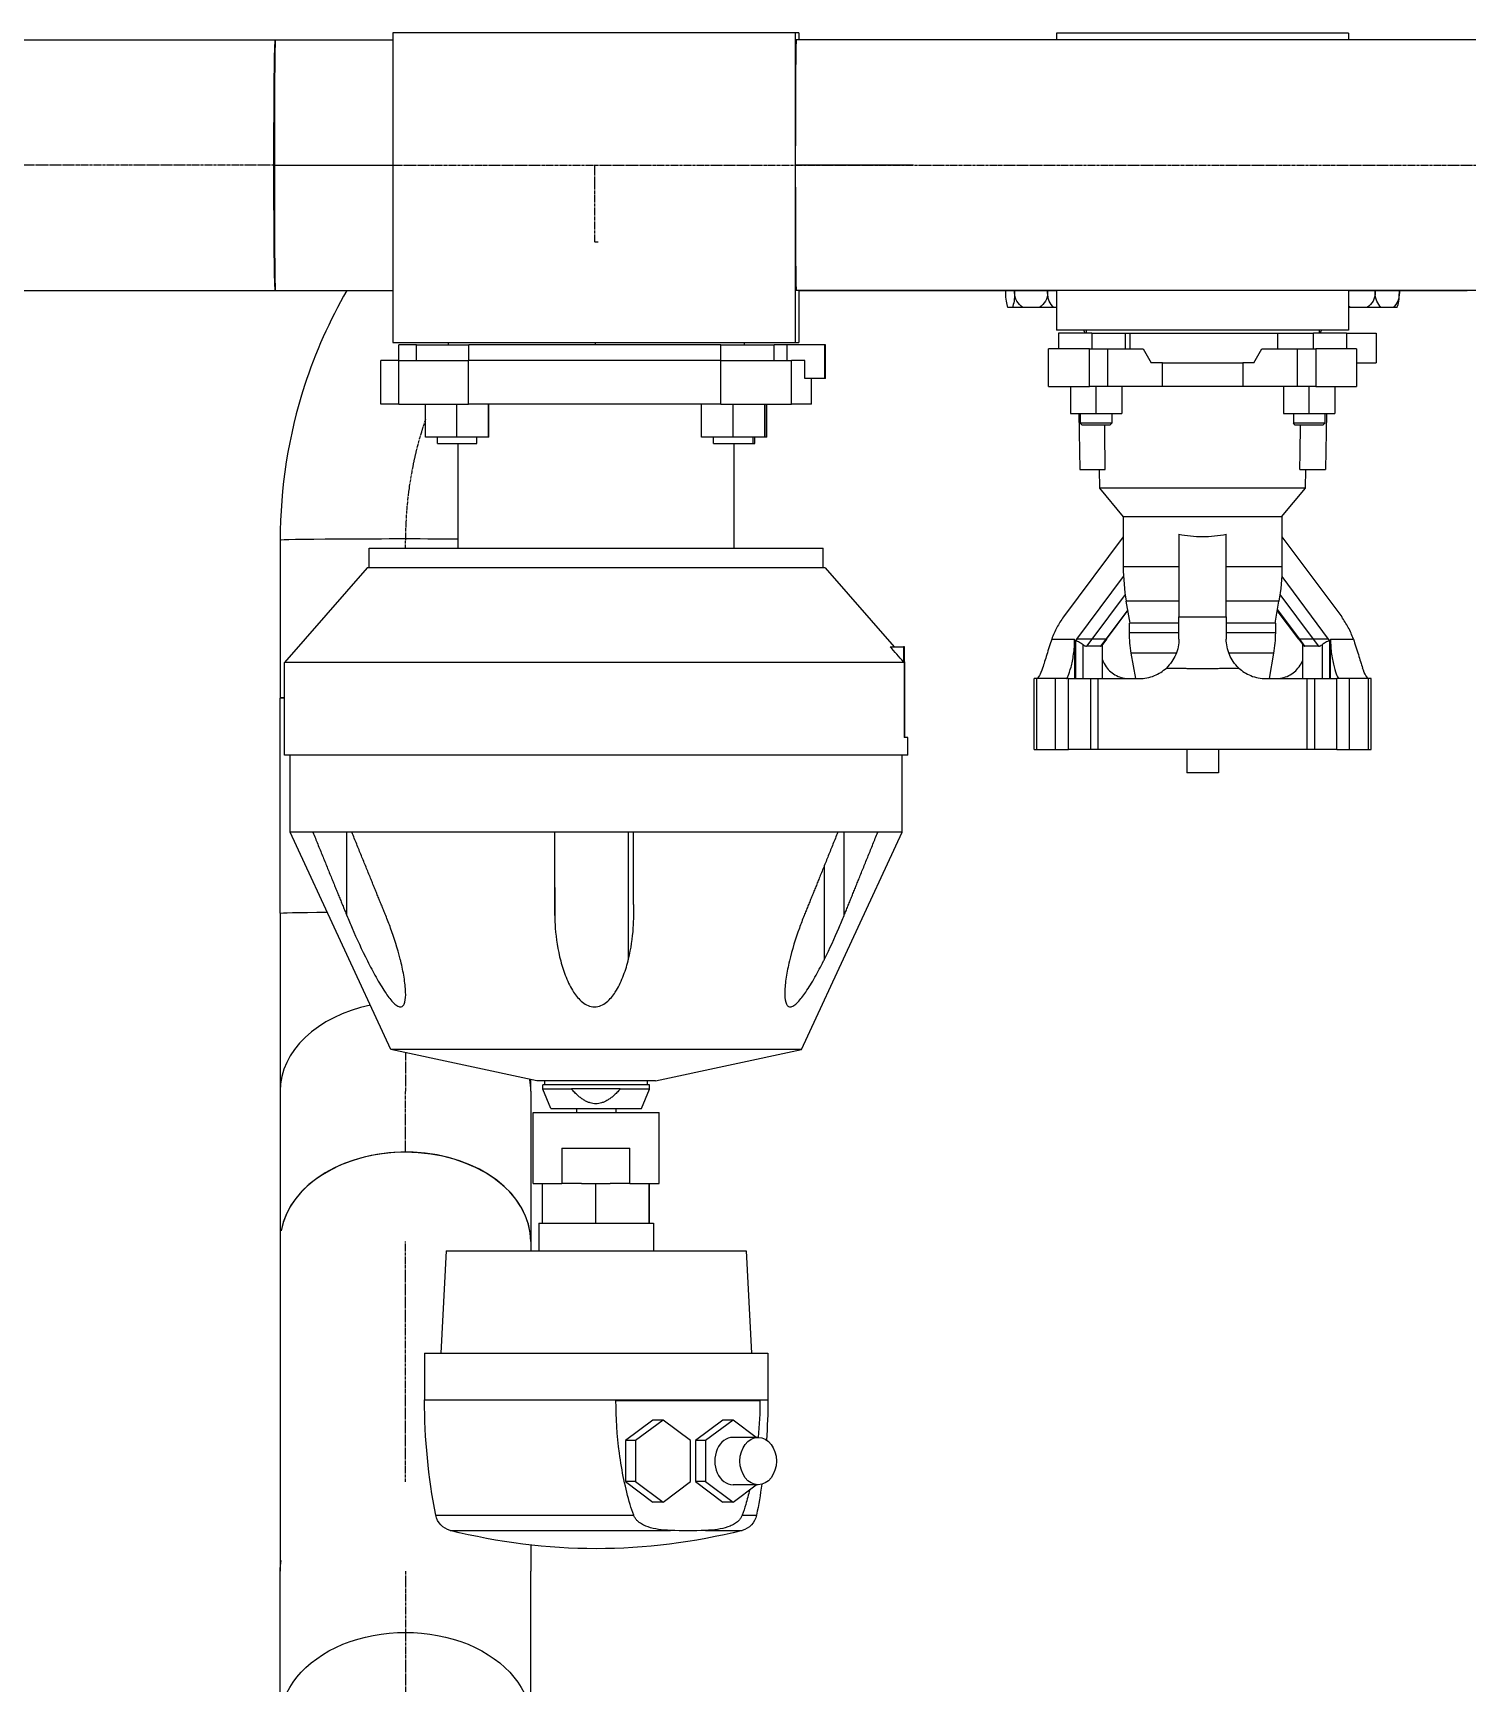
# Model space of a CAD drawing. Header units: millimetres. Extents: x 48717 to 75522, y 76128 to 88842.
# Drawn here: x 58359 to 58722.3, y 81438.8 to 81856.9 of the extents above; entities that cross this region are included whole.
import ezdxf

# ---------------------------------------------------------------- set-up
doc = ezdxf.new("R2010")
doc.units = ezdxf.units.MM
doc.linetypes.add('CENTER2', pattern=[1.125, 0.75, -0.125, 0.125, -0.125])
doc.layers.add('Top (Plan) View2-CENTER', color=1, linetype='CENTER2')
doc.layers.add('Top (Plan) View2-DV90-S1B-001a', color=140, linetype='Continuous')

# ---------------------------------------------------------------- blocks, each defined once
blk = doc.blocks.new('*U835')
at = {"layer": 'Top (Plan) View2-CENTER'}
blk.add_line((58420.14, 81823.37), (58260.62, 81823.37), dxfattribs=at)
at = {"layer": 'Top (Plan) View2-DV90-S1B-001a', "color": 0, "linetype": 'ByBlock', "lineweight": -2}
for p, q in [((58260.62, 81855.12), (58420.38, 81855.12)), ((58260.62, 81791.62), (58420.38, 81791.62))]:
    blk.add_line(p, q, dxfattribs=at)
at = {"layer": 'Top (Plan) View2-DV90-S1B-001a', "color": 0, "linetype": 'ByBlock', "lineweight": -2, "extrusion": (0, 0, -1)}
for start_param, end_param in [(1.570796, 3.134986), (6.281799, 7.853982)]:
    blk.add_ellipse((58420.38, 81823.37), major_axis=(0, -31.75), ratio=0.011244, start_param=start_param, end_param=end_param, dxfattribs=at)
blk = doc.blocks.new('*U849')
at = {"layer": 'Top (Plan) View2-CENTER'}
for p, q in [((58420.38, 81823.37), (58582.06, 81823.37)), ((58501.38, 81803.87), (58501.38, 81823.37)), ((58502.2, 81803.87), (58501.38, 81803.87))]:
    blk.add_line(p, q, dxfattribs=at)
at = {"layer": 'Top (Plan) View2-DV90-S1B-001a', "color": 0, "linetype": 'ByBlock', "lineweight": -2}
for p, q in [((58450.13, 81856.87), (58450.13, 81778.47)), ((58552.13, 81856.87), (58450.13, 81856.87)), ((58552.13, 81856.87), (58552.13, 81778.47)), ((58553.01, 81856.87), (58552.13, 81856.87)), ((58553.01, 81856.87), (58553.01, 81855.12)), ((58420.38, 81855.12), (58450.13, 81855.12)), ((58582.37, 81855.12), (58552.37, 81855.12)), ((58420.14, 81823.37), (58450.13, 81823.37)), ((58582.1, 81823.37), (58552.14, 81823.37)), ((58420.38, 81791.62), (58450.13, 81791.62)), ((58582.37, 81791.62), (58552.37, 81791.62)), ((58553.01, 81791.62), (58553.01, 81778.47)), ((58450.13, 81778.47), (58552.13, 81778.47)), ((58451.68, 81773.87), (58451.68, 81777.87)), ((58456.13, 81777.87), (58451.68, 81777.87)), ((58456.13, 81777.87), (58469.41, 81777.87)), ((58456.13, 81773.87), (58456.13, 81777.87)), ((58464.18, 81778.47), (58464.18, 81777.87)), ((58533.29, 81777.87), (58469.41, 81777.87)), ((58469.41, 81773.87), (58469.41, 81777.87)), ((58501.4, 81778.47), (58501.4, 81777.87)), ((58533.29, 81777.87), (58546.74, 81777.87)), ((58533.29, 81773.87), (58533.29, 81777.87)), ((58539.18, 81778.47), (58539.18, 81777.87)), ((58550.05, 81777.87), (58546.74, 81777.87)), ((58546.74, 81773.87), (58546.74, 81777.87)), ((58559.6, 81777.87), (58550.05, 81777.87)), ((58550.05, 81773.87), (58550.05, 81777.87)), ((58552.13, 81778.47), (58553.01, 81778.47)), ((58559.6, 81769.37), (58559.6, 81777.87)), ((58559.76, 81777.87), (58559.6, 81777.87)), ((58559.76, 81769.37), (58559.76, 81777.87)), ((58451.66, 81773.87), (58447.14, 81773.87)), ((58447.14, 81762.87), (58447.14, 81773.87)), ((58451.66, 81773.87), (58469.37, 81773.87)), ((58451.66, 81762.87), (58451.66, 81773.87)), ((58533.25, 81773.87), (58469.37, 81773.87)), ((58469.37, 81762.87), (58469.37, 81773.87)), ((58533.25, 81773.87), (58551.19, 81773.87)), ((58533.25, 81762.87), (58533.25, 81773.87)), ((58554.59, 81773.87), (58551.19, 81773.87)), ((58551.19, 81762.87), (58551.19, 81773.87)), ((58554.59, 81769.37), (58554.59, 81773.87)), ((58559.6, 81769.37), (58554.59, 81769.37)), ((58556.22, 81762.87), (58556.22, 81769.37)), ((58559.76, 81769.37), (58559.6, 81769.37)), ((58451.66, 81762.87), (58447.14, 81762.87)), ((58451.66, 81762.87), (58469.37, 81762.87)), ((58458.41, 81754.47), (58458.41, 81762.87)), ((58466.37, 81754.47), (58466.37, 81762.87)), ((58533.25, 81762.87), (58469.37, 81762.87)), ((58474.41, 81754.47), (58474.41, 81762.87)), ((58474.47, 81754.47), (58474.47, 81762.87)), ((58528.4, 81754.47), (58528.4, 81762.87)), ((58533.25, 81762.87), (58551.19, 81762.87)), ((58536.37, 81754.47), (58536.37, 81762.87)), ((58544.4, 81754.47), (58544.4, 81762.87)), ((58544.47, 81754.47), (58544.47, 81762.87)), ((58544.88, 81754.47), (58544.88, 81762.87)), ((58544.95, 81754.47), (58544.95, 81762.87)), ((58556.22, 81762.87), (58551.19, 81762.87)), ((58466.37, 81754.47), (58458.41, 81754.47)), ((58461.44, 81752.87), (58461.44, 81754.47)), ((58461.44, 81752.87), (58471.44, 81752.87)), ((58474.41, 81754.47), (58466.37, 81754.47)), ((58466.68, 81726.37), (58466.68, 81752.87)), ((58471.44, 81752.87), (58471.44, 81754.47)), ((58471.44, 81752.87), (58471.44, 81754.47)), ((58471.44, 81752.87), (58471.44, 81752.87)), ((58474.47, 81754.47), (58474.41, 81754.47)), ((58536.37, 81754.47), (58528.4, 81754.47)), ((58531.44, 81752.87), (58531.44, 81754.47)), ((58531.44, 81752.87), (58541.44, 81752.87)), ((58544.4, 81754.47), (58536.37, 81754.47)), ((58536.68, 81726.37), (58536.68, 81752.87)), ((58536.68, 81726.37), (58536.68, 81752.87)), ((58541.44, 81752.87), (58541.44, 81754.47)), ((58541.44, 81752.87), (58541.44, 81754.47)), ((58541.44, 81752.87), (58541.44, 81752.87)), ((58541.44, 81752.87), (58541.92, 81752.87)), ((58541.92, 81752.87), (58541.92, 81754.47)), ((58541.92, 81752.87), (58541.92, 81754.47)), ((58541.92, 81752.87), (58541.92, 81752.87)), ((58544.47, 81754.47), (58544.4, 81754.47)), ((58544.88, 81754.47), (58544.47, 81754.47)), ((58544.95, 81754.47), (58544.88, 81754.47)), ((58444.18, 81726.37), (58559.18, 81726.37)), ((58444.18, 81721.37), (58444.18, 81726.37)), ((58559.18, 81726.37), (58559.18, 81726.37)), ((58559.18, 81721.37), (58559.18, 81726.37)), ((58559.18, 81721.37), (58559.18, 81726.37)), ((58443.68, 81721.37), (58422.68, 81697.37)), ((58559.68, 81721.37), (58443.68, 81721.37)), ((58559.68, 81721.37), (58559.68, 81721.37)), ((58559.68, 81721.37), (58577.18, 81701.37)), ((58559.68, 81721.37), (58577.18, 81701.37)), ((58579.75, 81697.37), (58422.68, 81697.37)), ((58422.68, 81673.87), (58422.68, 81697.37)), ((58576.21, 81701.37), (58579.59, 81701.37)), ((58579.76, 81701.37), (58579.59, 81701.37)), ((58579.59, 81701.37), (58579.59, 81697.54)), ((58579.59, 81697.54), (58579.75, 81697.37)), ((58579.75, 81697.37), (58579.75, 81678.37)), ((58579.76, 81697.54), (58579.76, 81701.37)), ((58579.92, 81697.37), (58579.76, 81697.54)), ((58579.76, 81697.54), (58579.76, 81678.37)), ((58579.92, 81678.37), (58579.92, 81697.37)), ((58580.68, 81678.37), (58579.75, 81678.37)), ((58580.68, 81678.37), (58580.68, 81678.37)), ((58580.68, 81673.87), (58580.68, 81678.37)), ((58580.68, 81673.87), (58580.68, 81678.37)), ((58580.68, 81673.87), (58422.68, 81673.87)), ((58424.18, 81654.37), (58424.18, 81673.87)), ((58579.18, 81654.37), (58579.18, 81673.87)), ((58579.18, 81654.37), (58579.18, 81673.87)), ((58580.68, 81673.87), (58580.68, 81673.87)), ((58429.91, 81654.37), (58424.18, 81654.37)), ((58449.68, 81599.37), (58424.18, 81654.37)), ((58439.78, 81654.37), (58429.91, 81654.37)), ((58438.47, 81633.32), (58438.47, 81654.37)), ((58491.11, 81654.37), (58439.78, 81654.37)), ((58511.11, 81654.37), (58491.11, 81654.37)), ((58491.19, 81633.32), (58491.19, 81654.37)), ((58509.88, 81622.23), (58509.88, 81654.37)), ((58562.89, 81654.37), (58511.11, 81654.37)), ((58553.68, 81599.37), (58579.18, 81654.37)), ((58553.68, 81599.37), (58579.18, 81654.37)), ((58573.01, 81654.37), (58562.89, 81654.37)), ((58564.52, 81633.32), (58564.52, 81654.37)), ((58579.18, 81654.37), (58573.01, 81654.37)), ((58579.18, 81654.37), (58579.18, 81654.37)), ((58559.53, 81622.23), (58559.53, 81646.04)), ((58553.68, 81599.37), (58449.68, 81599.37)), ((58486.68, 81591.37), (58449.68, 81599.37)), ((58516.68, 81591.37), (58553.68, 81599.37)), ((58516.68, 81591.37), (58553.68, 81599.37)), ((58553.68, 81599.37), (58553.68, 81599.37)), ((58516.68, 81591.37), (58486.68, 81591.37)), ((58515.18, 81590.37), (58488.18, 81590.37)), ((58488.18, 81589.32), (58488.18, 81590.37)), ((58495.41, 81589.32), (58488.18, 81589.32)), ((58490.18, 81584.37), (58488.18, 81589.32)), ((58488.68, 81590.37), (58488.68, 81591.37)), ((58495.41, 81589.32), (58495.41, 81589.37)), ((58507.77, 81589.37), (58495.41, 81589.37)), ((58507.77, 81589.37), (58507.77, 81589.32)), ((58515.18, 81589.32), (58507.77, 81589.32)), ((58513.18, 81584.37), (58515.18, 81589.32)), ((58513.18, 81584.37), (58515.18, 81589.32)), ((58514.68, 81590.37), (58514.68, 81591.37)), ((58514.68, 81590.37), (58514.68, 81591.37)), ((58515.18, 81590.37), (58515.18, 81590.37)), ((58515.18, 81589.32), (58515.18, 81590.37)), ((58515.18, 81589.32), (58515.18, 81590.37)), ((58515.18, 81589.32), (58515.18, 81589.32)), ((58516.68, 81591.37), (58516.68, 81591.37)), ((58490.18, 81584.37), (58513.18, 81584.37)), ((58496.68, 81584.37), (58496.68, 81583.37)), ((58506.68, 81584.37), (58506.68, 81583.37)), ((58513.18, 81584.37), (58513.18, 81584.37)), ((58485.68, 81583.37), (58501.56, 81583.37)), ((58485.68, 81565.37), (58485.68, 81583.37)), ((58501.56, 81583.37), (58517.68, 81583.37)), ((58517.68, 81565.37), (58517.68, 81583.37)), ((58492.99, 81574.37), (58510.17, 81574.37)), ((58492.99, 81574.37), (58492.99, 81565.37)), ((58510.17, 81565.37), (58510.17, 81574.37)), ((58485.68, 81565.37), (58492.99, 81565.37)), ((58488.12, 81555.37), (58488.12, 81565.37)), ((58497.96, 81565.37), (58492.99, 81565.37)), ((58497.96, 81565.37), (58501.56, 81565.37)), ((58501.56, 81565.37), (58505.2, 81565.37)), ((58501.56, 81555.37), (58501.56, 81565.37)), ((58510.17, 81565.37), (58505.2, 81565.37)), ((58510.17, 81565.37), (58517.68, 81565.37)), ((58515.12, 81555.37), (58515.12, 81565.37)), ((58515.23, 81555.37), (58515.23, 81565.37)), ((58487.18, 81555.37), (58488.12, 81555.37)), ((58487.18, 81555.37), (58487.18, 81548.37)), ((58488.12, 81555.37), (58490.28, 81555.37)), ((58490.28, 81555.37), (58499.41, 81555.37)), ((58499.41, 81555.37), (58501.56, 81555.37)), ((58501.56, 81555.37), (58503.74, 81555.37)), ((58503.74, 81555.37), (58512.94, 81555.37)), ((58512.94, 81555.37), (58515.12, 81555.37)), ((58515.12, 81555.37), (58515.14, 81555.37)), ((58515.14, 81555.37), (58516.18, 81555.37)), ((58516.18, 81555.37), (58516.18, 81548.37)), ((58463.68, 81548.37), (58462.32, 81522.37)), ((58463.68, 81548.37), (58539.68, 81548.37)), ((58539.68, 81548.37), (58541.04, 81522.37)), ((58458.18, 81522.37), (58545.18, 81522.37)), ((58458.18, 81522.37), (58458.18, 81510.57)), ((58545.18, 81522.37), (58545.18, 81510.57)), ((58458.18, 81510.57), (58545.18, 81510.57)), ((58543.17, 81510.37), (58506.69, 81510.37)), ((58516.07, 81505.46), (58509.13, 81500.26)), ((58518.62, 81505.46), (58511.68, 81500.26)), ((58518.62, 81505.46), (58516.07, 81505.46)), ((58525.56, 81500.26), (58518.62, 81505.46)), ((58533.8, 81505.46), (58526.86, 81500.26)), ((58536.35, 81505.46), (58529.41, 81500.26)), ((58536.35, 81505.46), (58533.8, 81505.46)), ((58542.21, 81501.07), (58536.35, 81505.46)), ((58542.72, 81501.07), (58536.35, 81501.07)), ((58509.13, 81500.26), (58509.13, 81489.87)), ((58511.68, 81500.26), (58509.13, 81500.26)), ((58511.68, 81500.26), (58511.68, 81489.87)), ((58525.56, 81489.87), (58525.56, 81500.26)), ((58526.86, 81500.26), (58526.86, 81489.87)), ((58529.41, 81500.26), (58526.86, 81500.26)), ((58529.41, 81500.26), (58529.41, 81489.87)), ((58509.13, 81489.87), (58516.07, 81484.67)), ((58511.68, 81489.87), (58509.13, 81489.87)), ((58511.68, 81489.87), (58518.62, 81484.67)), ((58518.62, 81484.67), (58525.56, 81489.87)), ((58526.86, 81489.87), (58533.8, 81484.67)), ((58529.41, 81489.87), (58526.86, 81489.87)), ((58529.41, 81489.87), (58536.35, 81484.67)), ((58536.35, 81484.67), (58542.21, 81489.07)), ((58542.72, 81489.07), (58536.35, 81489.07)), ((58518.62, 81484.67), (58516.07, 81484.67)), ((58536.35, 81484.67), (58533.8, 81484.67)), ((58461.05, 81481.36), (58511.18, 81481.36)), ((58538.69, 81481.36), (58542.31, 81481.36)), ((58464.72, 81477.49), (58520.47, 81477.49)), ((58529.4, 81477.49), (58538.64, 81477.49))]:
    blk.add_line(p, q, dxfattribs=at)
at = {"layer": 'Top (Plan) View2-DV90-S1B-001a', "color": 0, "linetype": 'ByBlock', "lineweight": -2, "extrusion": (0, 0, -1)}
for centre, radius, start, end in [((-58608.18, 81510.57), 150, 348.7734, 0), ((-58395.18, 81510.57), 150, 180, 183.8857), ((-58395.18, 81510.57), 150, 188.1935, 191.2266), ((-58465.95, 81482.34), 5, 284.2635, 348.7734), ((-58537.4, 81482.34), 5, 191.2266, 255.7365), ((-58501.68, 81622.87), 150, 255.7365, 284.2635)]:
    blk.add_arc(centre, radius, start, end, dxfattribs=at)
at = {"layer": 'Top (Plan) View2-DV90-S1B-001a', "color": 0, "linetype": 'ByBlock', "lineweight": -2}
for centre, major_axis, ratio, start_param, end_param in [((58420.38, 81823.37), (0, 31.75), 0.007344, 0.006606, 1.570796), ((58552.37, 81823.37), (0, 31.75), 0.007344, 0, 1.570796), ((58582.37, 81823.37), (0, 31.75), 0.007344, 6.281372, 6.29564), ((58420.38, 81823.37), (0, 31.75), 0.007344, 1.570796, 3.141593), ((58552.37, 81823.37), (0, 31.75), 0.007344, 1.570796, 3.141593), ((58579.68, 81690.37), (0, 9), 0.007344, 5.6101, 6.939663), ((58536.35, 81495.07), (0, 6), 0.770744, 0, 3.141593)]:
    blk.add_ellipse(centre, major_axis=major_axis, ratio=ratio, start_param=start_param, end_param=end_param, dxfattribs=at)
blk.add_ellipse((58542.72, 81495.07), major_axis=(0, 6), ratio=0.770744, dxfattribs=at)
at = {"layer": 'Top (Plan) View2-DV90-S1B-001a', "color": 0, "linetype": 'ByBlock', "lineweight": -2, "extrusion": (0, 0, -1)}
blk.add_ellipse((58524.93, 81622.87), major_axis=(0, -145.49), ratio=0.770744, start_param=6.243338, end_param=6.323033, dxfattribs=at)
at = {"layer": 'Top (Plan) View2-DV90-S1B-001a', "color": 0, "linetype": 'ByBlock', "lineweight": -2}
for points in [[(58579.59, 81697.54), (58578.46, 81698.82), (58577.34, 81700.09), (58576.21, 81701.37)], [(58543.17, 81510.37), (58543.17, 81507.4), (58543.03, 81504.25), (58542.74, 81501.07)]]:
    blk.add_open_spline(points, degree=3, dxfattribs=at)
for points, weights in [([(58429.91, 81654.37), (58434.48, 81643.12), (58438.47, 81633.32)], [1.00061951826, 1.00755539146, 1.00987120158]), ([(58448.35, 81633.32), (58444.35, 81643.12), (58439.78, 81654.37)], [1.00987120158, 1.00755539146, 1.00061951826]), ([(58491.11, 81654.37), (58491.15, 81643.12), (58491.19, 81633.32)], [1.00061951826, 1.00755539146, 1.00987120158]), ([(58511.19, 81633.32), (58511.15, 81643.12), (58511.11, 81654.37)], [1.00987120158, 1.00755539146, 1.00061951826]), ([(58562.89, 81654.37), (58558.35, 81643.12), (58554.39, 81633.32)], [1.00061951826, 1.00755539146, 1.00987120158]), ([(58564.52, 81633.32), (58568.48, 81643.12), (58573.01, 81654.37)], [1.00987120158, 1.00755539146, 1.00061951826]), ([(58507.77, 81589.32), (58501.59, 81582.3), (58495.41, 81589.32)], [1.01663362177, 1.14371282449, 1.01663362177])]:
    blk.add_rational_spline(points, weights, degree=2, dxfattribs=at)
for points, knots in [([(58438.47, 81633.32), (58438.92, 81632.22), (58439.38, 81631.14), (58439.83, 81630.1), (58440.97, 81627.46), (58442.3, 81624.57), (58444.43, 81620.36), (58445.16, 81618.97), (58446.66, 81616.32), (58447.42, 81615.06), (58448.81, 81613), (58449.51, 81612.06), (58450.53, 81610.99), (58450.87, 81610.7), (58451.51, 81610.27), (58451.82, 81610.15), (58452.39, 81610.15), (58452.61, 81610.27), (58452.97, 81610.7), (58453.1, 81610.99), (58453.39, 81612.06), (58453.43, 81613), (58453.37, 81615.06), (58453.22, 81616.32), (58452.79, 81618.97), (58452.5, 81620.36), (58452.11, 81621.92), (58452.07, 81622.08), (58452.03, 81622.23)], [-0.344199, -0.344199, -0.344199, -0.344199, 0, 0, 0, 0.872405, 0.872405, 1.308607, 1.308607, 1.74481, 1.74481, 2.088622, 2.088622, 2.260528, 2.260528, 2.432434, 2.432434, 2.60434, 2.60434, 2.776246, 2.776246, 3.120058, 3.120058, 3.556261, 3.556261, 3.992463, 3.992463, 4.041019, 4.041019, 4.041019, 4.041019]), ([(58452.03, 81622.23), (58451.36, 81624.89), (58450.5, 81627.61), (58449.21, 81631.14), (58448.79, 81632.22), (58448.35, 81633.32)], [-6.498344, -6.498344, -6.498344, -6.498344, -5.674495, -5.674495, -5.330296, -5.330296, -5.330296, -5.330296]), ([(58491.19, 81633.32), (58491.19, 81632.22), (58491.23, 81631.14), (58491.31, 81630.1), (58491.5, 81627.46), (58491.94, 81624.57), (58493.06, 81620.36), (58493.51, 81618.97), (58494.59, 81616.32), (58495.22, 81615.06), (58496.57, 81613), (58497.32, 81612.06), (58498.65, 81610.99), (58499.13, 81610.7), (58500.15, 81610.27), (58500.69, 81610.15), (58501.83, 81610.15), (58502.37, 81610.27), (58503.39, 81610.7), (58503.86, 81610.99), (58505.19, 81612.06), (58505.93, 81613), (58507.27, 81615.06), (58507.89, 81616.32), (58508.96, 81618.97), (58509.4, 81620.36), (58509.8, 81621.92), (58509.84, 81622.08), (58509.88, 81622.23)], [-0.344199, -0.344199, -0.344199, -0.344199, 0, 0, 0, 0.872405, 0.872405, 1.308607, 1.308607, 1.74481, 1.74481, 2.088622, 2.088622, 2.260528, 2.260528, 2.432434, 2.432434, 2.60434, 2.60434, 2.776246, 2.776246, 3.120058, 3.120058, 3.556261, 3.556261, 3.992463, 3.992463, 4.041019, 4.041019, 4.041019, 4.041019]), ([(58509.88, 81622.23), (58510.54, 81624.89), (58510.92, 81627.61), (58511.15, 81631.14), (58511.19, 81632.22), (58511.19, 81633.32)], [-6.498344, -6.498344, -6.498344, -6.498344, -5.674495, -5.674495, -5.330296, -5.330296, -5.330296, -5.330296]), ([(58554.39, 81633.32), (58553.95, 81632.22), (58553.54, 81631.14), (58553.16, 81630.1), (58552.21, 81627.46), (58551.32, 81624.57), (58550.31, 81620.36), (58550.03, 81618.97), (58549.61, 81616.32), (58549.48, 81615.06), (58549.44, 81613), (58549.49, 81612.06), (58549.8, 81610.99), (58549.94, 81610.7), (58550.31, 81610.27), (58550.54, 81610.15), (58551.12, 81610.15), (58551.44, 81610.27), (58552.09, 81610.7), (58552.44, 81610.99), (58553.48, 81612.06), (58554.18, 81613), (58555.58, 81615.06), (58556.35, 81616.32), (58557.85, 81618.97), (58558.58, 81620.36), (58559.37, 81621.92), (58559.45, 81622.08), (58559.53, 81622.23)], [-0.344199, -0.344199, -0.344199, -0.344199, 0, 0, 0, 0.872405, 0.872405, 1.308607, 1.308607, 1.74481, 1.74481, 2.088622, 2.088622, 2.260528, 2.260528, 2.432434, 2.432434, 2.60434, 2.60434, 2.776246, 2.776246, 3.120058, 3.120058, 3.556261, 3.556261, 3.992463, 3.992463, 4.041019, 4.041019, 4.041019, 4.041019]), ([(58559.53, 81622.23), (58560.86, 81624.89), (58562.1, 81627.61), (58563.62, 81631.14), (58564.07, 81632.22), (58564.52, 81633.32)], [-6.498344, -6.498344, -6.498344, -6.498344, -5.674495, -5.674495, -5.330296, -5.330296, -5.330296, -5.330296]), ([(58511.18, 81481.36), (58510.86, 81482.29), (58510.56, 81483.21), (58509.11, 81488.05), (58508.17, 81492.54), (58506.97, 81501.6), (58506.7, 81506.17), (58506.69, 81510.37)], [12.79697, 12.79697, 12.79697, 12.79697, 13.081917, 13.081917, 14.355625, 14.355625, 15.609364, 15.609364, 15.609364, 15.609364]), ([(58540.59, 81487.85), (58540.27, 81486.56), (58539.93, 81485.3), (58539.31, 81483.21), (58539.01, 81482.29), (58538.69, 81481.36)], [7.3686896, 7.3686896, 7.3686896, 7.3686896, 7.7571958, 7.7571958, 8.0421419, 8.0421419, 8.0421419, 8.0421419]), ([(58520.47, 81477.49), (58520.15, 81477.51), (58519.84, 81477.52), (58518.6, 81477.62), (58517.68, 81477.72), (58515.9, 81478.05), (58515.04, 81478.27), (58513.88, 81478.75), (58513.5, 81478.93), (58512.78, 81479.37), (58512.43, 81479.63), (58511.97, 81480.08), (58511.79, 81480.27), (58511.48, 81480.7), (58511.35, 81480.94), (58511.22, 81481.24), (58511.2, 81481.3), (58511.18, 81481.36)], [-3.219769, -3.219769, -3.219769, -3.219769, -3.107536, -3.107536, -2.777199, -2.777199, -2.446862, -2.446862, -2.304124, -2.304124, -2.161385, -2.161385, -2.079892, -2.079892, -1.998399, -1.998399, -1.978617, -1.978617, -1.978617, -1.978617]), ([(58538.69, 81481.36), (58538.67, 81481.3), (58538.64, 81481.24), (58538.52, 81480.94), (58538.38, 81480.7), (58538.07, 81480.27), (58537.9, 81480.08), (58537.44, 81479.63), (58537.09, 81479.37), (58536.36, 81478.93), (58535.99, 81478.75), (58534.83, 81478.27), (58533.97, 81478.05), (58532.18, 81477.72), (58531.27, 81477.62), (58530.03, 81477.52), (58529.71, 81477.51), (58529.4, 81477.49)], [1.978617, 1.978617, 1.978617, 1.978617, 1.998399, 1.998399, 2.079892, 2.079892, 2.161385, 2.161385, 2.304124, 2.304124, 2.446862, 2.446862, 2.777199, 2.777199, 3.107536, 3.107536, 3.219769, 3.219769, 3.219769, 3.219769])]:
    blk.add_open_spline(points, degree=3, knots=knots, dxfattribs=at)
blk = doc.blocks.new('*U850')
at = {"layer": 'Top (Plan) View2-CENTER'}
blk.add_line((58453.35, 81726.37), (58453.35, 81728.36), dxfattribs=at)
blk.add_ellipse((58548.34, 81728.36), major_axis=(-60.09, 73.58), ratio=0.999875, start_param=0.558152, end_param=0.886036, dxfattribs=at)
at = {"layer": 'Top (Plan) View2-DV90-S1B-001a', "color": 0, "linetype": 'ByBlock', "lineweight": -2}
for p, q in [((58553.01, 81791.61), (58588.33, 81791.61)), ((58421.6, 81728.36), (58421.6, 81688.36))]:
    blk.add_line(p, q, dxfattribs=at)
for centre, start_param, end_param in [((58453.35, 81728.36), 1.137581, 3.141593), ((58453.35, 81688.36), 2.880819, 3.141592)]:
    blk.add_ellipse(centre, major_axis=(31.75, 0), ratio=0.009998, start_param=start_param, end_param=end_param, dxfattribs=at)
blk.add_open_spline([(58438.51, 81791.62), (58434.11, 81783.99), (58430.52, 81775.9), (58423.7, 81754.9), (58421.6, 81741.63), (58421.6, 81728.36)], degree=3, knots=[1.0482573, 1.0482573, 1.0482573, 1.0482573, 1.2566371, 1.2566371, 1.5707963, 1.5707963, 1.5707963, 1.5707963], dxfattribs=at)
blk = doc.blocks.new('*U851')
at = {"layer": 'Top (Plan) View2-CENTER'}
for p in [(58453.36, 81598.57), (58453.37, 81573.31)]:
    blk.add_line(p, (58453.36, 81588.81), dxfattribs=at)
at = {"layer": 'Top (Plan) View2-DV90-S1B-001a', "color": 0, "linetype": 'ByBlock', "lineweight": -2}
for p, q in [((58421.61, 81633.87), (58421.6, 81688.36)), ((58421.61, 81633.87), (58421.61, 81588.81)), ((58421.61, 81588.81), (58421.62, 81550.67)), ((58485.11, 81588.81), (58485.11, 81591.7)), ((58485.11, 81588.81), (58485.12, 81550.67))]:
    blk.add_line(p, q, dxfattribs=at)
at = {"layer": 'Top (Plan) View2-DV90-S1B-001a', "color": 0, "linetype": 'ByBlock', "lineweight": -2, "extrusion": (0, 0, -1)}
for centre, end_param in [((58453.35, 81688.36), 0.260774), ((58453.36, 81633.88), 0.897562)]:
    blk.add_ellipse(centre, major_axis=(-31.75, 0), ratio=0.009999, start_param=0, end_param=end_param, dxfattribs=at)
at = {"layer": 'Top (Plan) View2-DV90-S1B-001a', "color": 0, "linetype": 'ByBlock', "lineweight": -2}
for centre, start_param, end_param in [((58453.36, 81588.81), 1.85437, 3.141593), ((58453.36, 81588.81), 0, 0.130358), ((58453.37, 81550.67), 6.28289, 9.304988)]:
    blk.add_ellipse(centre, major_axis=(31.75, 0), ratio=0.714141, start_param=start_param, end_param=end_param, dxfattribs=at)
blk = doc.blocks.new('*U852')
at = {"layer": 'Top (Plan) View2-CENTER'}
for p, q in [((58453.36, 81467.15), (58453.36, 81429.01)), ((58453.37, 81383.94), (58453.36, 81429.01)), ((58453.37, 81329.77), (58453.37, 81383.94))]:
    blk.add_line(p, q, dxfattribs=at)
blk.add_point((58453.36, 81410.45), dxfattribs=at)
at = {"layer": 'Top (Plan) View2-DV90-S1B-001a', "color": 0, "linetype": 'ByBlock', "lineweight": -2}
for p, q in [((58421.61, 81429.01), (58421.61, 81467.15)), ((58485.11, 81429.01), (58485.11, 81467.16)), ((58421.61, 81429.01), (58421.62, 81383.94)), ((58485.12, 81383.95), (58485.11, 81429.01)), ((58421.62, 81383.94), (58421.62, 81329.45)), ((58485.12, 81383.95), (58485.12, 81329.46))]:
    blk.add_line(p, q, dxfattribs=at)
at = {"layer": 'Top (Plan) View2-DV90-S1B-001a', "color": 0, "linetype": 'ByBlock', "lineweight": -2, "extrusion": (0, 0, -1)}
for centre, end_param in [((58453.36, 81467.15), 0.11979), ((58453.36, 81429.01), 3.141593)]:
    blk.add_ellipse(centre, major_axis=(-31.75, 0), ratio=0.714141, start_param=0, end_param=end_param, dxfattribs=at)
at = {"layer": 'Top (Plan) View2-DV90-S1B-001a', "color": 0, "linetype": 'ByBlock', "lineweight": -2}
for centre, start_param, end_param in [((58453.37, 81383.94), 0, 3.141593), ((58453.37, 81329.46), 0, 3.141593), ((58453.37, 81329.46), 6.282342, 6.283185)]:
    blk.add_ellipse(centre, major_axis=(31.75, 0), ratio=0.009999, start_param=start_param, end_param=end_param, dxfattribs=at)
blk = doc.blocks.new('*U853')
at = {"layer": 'Top (Plan) View2-CENTER'}
blk.add_line((58453.36, 81489.83), (58453.37, 81550.67), dxfattribs=at)
at = {"layer": 'Top (Plan) View2-DV90-S1B-001a', "color": 0, "linetype": 'ByBlock', "lineweight": -2}
for p, q in [((58421.62, 81550.67), (58421.61, 81467.16)), ((58485.12, 81550.66), (58485.12, 81548.37)), ((58485.11, 81473.78), (58485.11, 81467.16))]:
    blk.add_line(p, q, dxfattribs=at)
for start_param, end_param in [(1.570796, 3.021953), (0, 1.570796)]:
    blk.add_ellipse((58453.37, 81550.67), major_axis=(31.75, 0), ratio=0.713282, start_param=start_param, end_param=end_param, dxfattribs=at)
at = {"layer": 'Top (Plan) View2-DV90-S1B-001a', "color": 0, "linetype": 'ByBlock', "lineweight": -2, "extrusion": (0, 0, -1)}
blk.add_ellipse((58453.36, 81467.15), major_axis=(-31.75, 0), ratio=0.713282, start_param=6.28289, end_param=6.402825, dxfattribs=at)
blk = doc.blocks.new('*U859')
at = {"layer": 'Top (Plan) View2-CENTER'}
blk.add_line((58582.37, 81823.37), (58840.32, 81823.36), dxfattribs=at)
at = {"layer": 'Top (Plan) View2-DV90-S1B-001a', "color": 0, "linetype": 'ByBlock', "lineweight": -2}
for p, q in [((58840.32, 81855.11), (58582.37, 81855.12)), ((58840.32, 81791.61), (58582.37, 81791.62))]:
    blk.add_line(p, q, dxfattribs=at)
blk.add_ellipse((58582.37, 81823.37), major_axis=(0, 31.75), ratio=0.009847, start_param=0, end_param=0.012455, dxfattribs=at)
at = {"layer": 'Top (Plan) View2-DV90-S1B-001a', "color": 0, "linetype": 'ByBlock', "lineweight": -2, "extrusion": (0, 0, -1)}
for start_param, end_param in [(1.570796, 3.138391), (6.279984, 7.853982)]:
    blk.add_ellipse((58840.32, 81823.36), major_axis=(0, -31.75), ratio=0.009847, start_param=start_param, end_param=end_param, dxfattribs=at)
blk = doc.blocks.new('*U860')
at = {"layer": 'Top (Plan) View2-DV90-S1B-001a', "color": 0, "linetype": 'ByBlock', "lineweight": -2}
for p, q in [((58692.33, 81856.81), (58618.33, 81856.81)), ((58618.33, 81856.81), (58618.33, 81855.11)), ((58692.33, 81856.81), (58692.33, 81855.11)), ((58588.33, 81791.61), (58618.33, 81791.61)), ((58618.33, 81791.61), (58618.33, 81781.61)), ((58692.33, 81791.61), (58692.33, 81781.61)), ((58692.33, 81791.61), (58722.33, 81791.61)), ((58692.33, 81781.61), (58618.33, 81781.61)), ((58625.83, 81781.61), (58625.83, 81780.81)), ((58684.83, 81781.61), (58684.83, 81780.81)), ((58616.33, 81767.31), (58616.33, 81776.81)), ((58626.66, 81776.81), (58616.33, 81776.81)), ((58627.24, 81780.81), (58618.83, 81780.81)), ((58618.83, 81780.81), (58618.83, 81776.81)), ((58626.66, 81776.81), (58631.24, 81776.81)), ((58626.66, 81767.31), (58626.66, 81776.81)), ((58627.24, 81780.81), (58635.83, 81780.81)), ((58627.24, 81780.81), (58627.24, 81776.81)), ((58631.24, 81776.81), (58640.31, 81776.81)), ((58631.24, 81776.81), (58631.24, 81767.31)), ((58635.83, 81780.81), (58636.93, 81780.81)), ((58635.83, 81776.81), (58635.83, 81780.81)), ((58636.93, 81780.81), (58674.28, 81780.81)), ((58636.93, 81780.81), (58636.93, 81776.81)), ((58640.31, 81776.81), (58642.33, 81773.31)), ((58668.33, 81773.31), (58670.35, 81776.81)), ((58670.35, 81776.81), (58679.42, 81776.81)), ((58674.28, 81780.81), (58683.42, 81780.81)), ((58674.28, 81780.81), (58674.28, 81776.81)), ((58679.42, 81767.31), (58679.42, 81776.81)), ((58679.42, 81776.81), (58684, 81776.81)), ((58691.83, 81780.81), (58683.42, 81780.81)), ((58683.42, 81776.81), (58683.42, 81780.81)), ((58694.33, 81776.81), (58684, 81776.81)), ((58684, 81776.81), (58684, 81767.31)), ((58691.83, 81780.81), (58699.33, 81780.81)), ((58691.83, 81780.81), (58691.83, 81776.81)), ((58694.33, 81776.81), (58694.33, 81767.31)), ((58699.33, 81780.81), (58699.33, 81773.31)), ((58645.15, 81773.31), (58642.33, 81773.31)), ((58645.15, 81773.31), (58665.5, 81773.31)), ((58645.15, 81767.31), (58645.15, 81773.31)), ((58668.33, 81773.31), (58665.5, 81773.31)), ((58665.5, 81773.31), (58665.5, 81767.31)), ((58694.33, 81773.31), (58699.33, 81773.31)), ((58616.33, 81767.31), (58626.66, 81767.31)), ((58621.83, 81767.31), (58621.83, 81760.51)), ((58631.24, 81767.31), (58626.66, 81767.31)), ((58628.33, 81760.51), (58628.33, 81767.31)), ((58645.15, 81767.31), (58631.24, 81767.31)), ((58634.83, 81767.31), (58634.83, 81760.51)), ((58665.5, 81767.31), (58645.15, 81767.31)), ((58679.42, 81767.31), (58665.5, 81767.31)), ((58675.83, 81767.31), (58675.83, 81760.51)), ((58684, 81767.31), (58679.42, 81767.31)), ((58682.33, 81760.51), (58682.33, 81767.31)), ((58684, 81767.31), (58694.33, 81767.31)), ((58688.83, 81767.31), (58688.83, 81760.51)), ((58621.83, 81760.51), (58628.33, 81760.51)), ((58623.95, 81760.51), (58624.19, 81746.31)), ((58624.33, 81760.51), (58624.33, 81758.01)), ((58628.33, 81760.51), (58634.83, 81760.51)), ((58632.33, 81760.51), (58632.33, 81758.01)), ((58675.83, 81760.51), (58682.33, 81760.51)), ((58678.33, 81760.51), (58678.33, 81758.01)), ((58682.33, 81760.51), (58688.83, 81760.51)), ((58686.33, 81760.51), (58686.33, 81758.01)), ((58686.71, 81760.51), (58686.46, 81746.31)), ((58632.33, 81758.01), (58624.33, 81758.01)), ((58624.83, 81757.51), (58624.33, 81758.01)), ((58631.83, 81757.51), (58624.83, 81757.51)), ((58631.83, 81757.51), (58632.33, 81758.01)), ((58686.33, 81758.01), (58678.33, 81758.01)), ((58678.83, 81757.51), (58678.33, 81758.01)), ((58685.83, 81757.51), (58678.83, 81757.51)), ((58685.83, 81757.51), (58686.33, 81758.01)), ((58624.19, 81746.31), (58630.66, 81746.31)), ((58629.28, 81741.52), (58629.19, 81746.31)), ((58679.99, 81746.31), (58686.46, 81746.31)), ((58681.38, 81741.52), (58681.46, 81746.31)), ((58681.38, 81741.52), (58629.28, 81741.52)), ((58635.33, 81734.31), (58629.28, 81741.52)), ((58675.33, 81734.31), (58681.38, 81741.52)), ((58675.43, 81734.31), (58635.23, 81734.31)), ((58635.23, 81734.31), (58635.23, 81721.59)), ((58675.43, 81734.31), (58675.43, 81721.59)), ((58635.23, 81729.22), (58620.08, 81708.93)), ((58649.33, 81729.88), (58649.33, 81708.93)), ((58661.33, 81708.93), (58661.33, 81729.88)), ((58675.43, 81729.22), (58690.57, 81708.93)), ((58623.47, 81703.31), (58635.29, 81719.14)), ((58649.33, 81721.59), (58635.23, 81721.59)), ((58675.43, 81721.59), (58661.33, 81721.59)), ((58675.37, 81719.14), (58687.18, 81703.31)), ((58635.71, 81714.63), (58627.26, 81703.31)), ((58674.94, 81714.63), (58683.39, 81703.31)), ((58636.36, 81710.77), (58630.79, 81703.31)), ((58630.97, 81703.31), (58636.4, 81710.58)), ((58649.33, 81712.91), (58635.99, 81712.91)), ((58636.98, 81707.31), (58635.99, 81712.91)), ((58674.67, 81712.91), (58661.33, 81712.91)), ((58673.68, 81707.31), (58674.67, 81712.91)), ((58679.68, 81703.31), (58674.26, 81710.58)), ((58674.29, 81710.77), (58679.86, 81703.31)), ((58649.33, 81707.31), (58636.8, 81707.31)), ((58636.8, 81704.93), (58636.8, 81707.31)), ((58673.85, 81707.31), (58661.33, 81707.31)), ((58673.85, 81704.93), (58673.85, 81707.31)), ((58617.12, 81703.31), (58622.91, 81703.31)), ((58622.91, 81703.31), (58622.91, 81693.31)), ((58623.47, 81703.31), (58623.2, 81702.94)), ((58623.2, 81693.31), (58623.2, 81702.94)), ((58627.26, 81703.31), (58623.47, 81703.31)), ((58625.03, 81693.31), (58625.03, 81701.9)), ((58627.26, 81703.31), (58625.94, 81701.54)), ((58629.47, 81701.54), (58625.94, 81701.54)), ((58630.79, 81703.31), (58627.26, 81703.31)), ((58630.79, 81703.31), (58629.47, 81701.54)), ((58630.97, 81703.31), (58629.79, 81701.72)), ((58629.89, 81701.86), (58629.89, 81693.31)), ((58629.95, 81693.31), (58629.95, 81701.94)), ((58630.97, 81703.31), (58630.79, 81703.31)), ((58649.33, 81704.93), (58636.8, 81704.93)), ((58673.85, 81704.93), (58661.33, 81704.93)), ((58679.86, 81703.31), (58679.68, 81703.31)), ((58679.68, 81703.31), (58680.87, 81701.72)), ((58679.86, 81703.31), (58681.18, 81701.54)), ((58683.39, 81703.31), (58679.86, 81703.31)), ((58680.71, 81693.31), (58680.71, 81701.94)), ((58680.76, 81693.31), (58680.76, 81701.86)), ((58684.71, 81701.54), (58681.18, 81701.54)), ((58687.18, 81703.31), (58683.39, 81703.31)), ((58683.39, 81703.31), (58684.71, 81701.54)), ((58685.63, 81701.9), (58685.63, 81693.31)), ((58687.46, 81702.94), (58687.18, 81703.31)), ((58687.46, 81702.94), (58687.46, 81693.31)), ((58687.75, 81693.31), (58687.75, 81703.31)), ((58687.75, 81703.31), (58693.53, 81703.31)), ((58648.66, 81699.72), (58637.26, 81699.72)), ((58638.39, 81693.31), (58637.26, 81699.72)), ((58673.4, 81699.72), (58661.99, 81699.72)), ((58672.27, 81693.31), (58673.4, 81699.72)), ((58613.33, 81693.31), (58612.63, 81693.31)), ((58612.63, 81675.31), (58612.63, 81693.31)), ((58618.08, 81693.31), (58613.33, 81693.31)), ((58613.33, 81675.31), (58613.33, 81693.31)), ((58621.34, 81693.31), (58618.08, 81693.31)), ((58618.08, 81675.31), (58618.08, 81693.31)), ((58621.34, 81693.31), (58627.01, 81693.31)), ((58621.34, 81675.31), (58621.34, 81693.31)), ((58627.01, 81693.31), (58628.78, 81693.31)), ((58627.01, 81675.31), (58627.01, 81693.31)), ((58628.78, 81693.31), (58639.33, 81693.31)), ((58628.78, 81693.31), (58628.78, 81675.31)), ((58671.33, 81693.31), (58681.87, 81693.31)), ((58681.87, 81675.31), (58681.87, 81693.31)), ((58681.87, 81693.31), (58683.65, 81693.31)), ((58683.65, 81693.31), (58689.32, 81693.31)), ((58683.65, 81693.31), (58683.65, 81675.31)), ((58692.57, 81693.31), (58689.32, 81693.31)), ((58689.32, 81675.31), (58689.32, 81693.31)), ((58697.33, 81693.31), (58692.57, 81693.31)), ((58692.57, 81675.31), (58692.57, 81693.31)), ((58698.02, 81693.31), (58697.33, 81693.31)), ((58697.33, 81675.31), (58697.33, 81693.31)), ((58698.02, 81675.31), (58698.02, 81693.31)), ((58612.63, 81675.31), (58613.33, 81675.31)), ((58613.33, 81675.31), (58618.08, 81675.31)), ((58618.08, 81675.31), (58621.34, 81675.31)), ((58627.01, 81675.31), (58621.34, 81675.31)), ((58628.78, 81675.31), (58627.01, 81675.31)), ((58681.87, 81675.31), (58628.78, 81675.31)), ((58651.33, 81675.31), (58651.33, 81669.41)), ((58659.33, 81675.31), (58659.33, 81669.41)), ((58683.65, 81675.31), (58681.87, 81675.31)), ((58689.32, 81675.31), (58683.65, 81675.31)), ((58689.32, 81675.31), (58692.57, 81675.31)), ((58692.57, 81675.31), (58697.33, 81675.31)), ((58697.33, 81675.31), (58698.02, 81675.31)), ((58659.33, 81669.41), (58651.33, 81669.41))]:
    blk.add_line(p, q, dxfattribs=at)
for centre, radius, start, end in [((58685.23, 81721.59), 50, 180, 190), ((58643.85, 81704.93), 30, 350, 360)]:
    blk.add_arc(centre, radius, start, end, dxfattribs=at)
at = {"layer": 'Top (Plan) View2-DV90-S1B-001a', "color": 0, "linetype": 'ByBlock', "lineweight": -2, "extrusion": (0, 0, -1)}
for centre, radius, start, end in [((-58625.43, 81721.59), 50, 180, 190), ((-58666.8, 81704.93), 30, 350, 360)]:
    blk.add_arc(centre, radius, start, end, dxfattribs=at)
at = {"layer": 'Top (Plan) View2-DV90-S1B-001a', "color": 0, "linetype": 'ByBlock', "lineweight": -2}
for points in [[(58630.66, 81746.31), (58630.62, 81750.04), (58630.57, 81753.77), (58630.52, 81757.51)], [(58679.99, 81746.31), (58680.04, 81750.03), (58680.09, 81753.76), (58680.13, 81757.51)]]:
    blk.add_open_spline(points, degree=3, dxfattribs=at)
for points, knots in [([(58649.33, 81729.88), (58651.25, 81729.5), (58653.28, 81729.31), (58657.38, 81729.31), (58659.4, 81729.5), (58661.33, 81729.88)], [0, 0, 0, 0, 0.615225, 0.615225, 1.230659, 1.230659, 1.230659, 1.230659]), ([(58620.08, 81708.93), (58619.46, 81708.09), (58618.9, 81707.2), (58617.91, 81705.32), (58617.48, 81704.33), (58617.12, 81703.31)], [-0.6611567, -0.6611567, -0.6611567, -0.6611567, -0.3306068, -0.3306068, -0.0000033, -0.0000033, -0.0000033, -0.0000033]), ([(58649.33, 81703.31), (58649.33, 81704.33), (58649.33, 81705.32), (58649.33, 81707.2), (58649.33, 81708.09), (58649.33, 81708.93)], [-0.6611909, -0.6611909, -0.6611909, -0.6611909, -0.3305687, -0.3305687, 0, 0, 0, 0]), ([(58649.33, 81708.93), (58649.68, 81708.93), (58650.03, 81708.93), (58650.38, 81708.93), (58652.02, 81708.93), (58653.67, 81708.93), (58655.33, 81708.93), (58656.98, 81708.93), (58658.64, 81708.93), (58660.27, 81708.93), (58660.62, 81708.93), (58660.98, 81708.93), (58661.33, 81708.93)], [0, 0, 0, 0, 0.088641, 0.088641, 0.088641, 0.5, 0.5, 0.5, 0.911359, 0.911359, 0.911359, 1, 1, 1, 1]), ([(58661.33, 81708.93), (58661.33, 81708.09), (58661.33, 81707.2), (58661.33, 81705.32), (58661.33, 81704.33), (58661.33, 81703.31)], [-0.6611566, -0.6611566, -0.6611566, -0.6611566, -0.3306067, -0.3306067, -0.0000033, -0.0000033, -0.0000033, -0.0000033]), ([(58693.53, 81703.31), (58693.18, 81704.33), (58692.75, 81705.32), (58691.76, 81707.2), (58691.19, 81708.09), (58690.57, 81708.93)], [-0.6611909, -0.6611909, -0.6611909, -0.6611909, -0.3305686, -0.3305686, 0, 0, 0, 0]), ([(58617.12, 81703.31), (58616.9, 81702.66), (58616.68, 81702), (58616.26, 81700.67), (58616.05, 81700.02), (58615.66, 81698.75), (58615.48, 81698.16), (58615.13, 81697.01), (58614.96, 81696.48), (58614.8, 81695.99)], [0.0000881, 0.0000881, 0.0000881, 0.0000881, 0.2089273, 0.2089273, 0.4188517, 0.4188517, 0.6229943, 0.6229943, 0.8379677, 0.8379677, 0.8379677, 0.8379677]), ([(58620.86, 81693.31), (58620.91, 81693.31), (58621.06, 81693.53), (58621.48, 81694.53), (58621.75, 81695.31), (58622.24, 81697.11), (58622.48, 81698.23), (58622.81, 81700.7), (58622.91, 81702.04), (58622.91, 81703.31)], [-4.830701, -4.830701, -4.830701, -4.830701, -4.429727, -4.429727, -4.028753, -4.028753, -3.649795, -3.649795, -3.270836, -3.270836, -3.270836, -3.270836]), ([(58625.03, 81701.9), (58624.91, 81702), (58624.78, 81702.1), (58624.49, 81702.28), (58624.33, 81702.37), (58624, 81702.54), (58623.83, 81702.62), (58623.5, 81702.78), (58623.35, 81702.86), (58623.21, 81702.94), (58623.2, 81702.94), (58623.2, 81702.94)], [0.000001, 0.000001, 0.000001, 0.000001, 0.0567147, 0.0567147, 0.1133473, 0.1133473, 0.169734, 0.169734, 0.2242638, 0.2242638, 0.2253351, 0.2253351, 0.2253351, 0.2253351]), ([(58625.03, 81701.9), (58625.17, 81701.78), (58625.32, 81701.69), (58625.56, 81701.59), (58625.64, 81701.57), (58625.79, 81701.54), (58625.87, 81701.54), (58625.94, 81701.54)], [-0.1435096, -0.1435096, -0.1435096, -0.1435096, -0.0719797, -0.0719797, -0.0347207, -0.0347207, 0, 0, 0, 0]), ([(58629.47, 81701.54), (58629.51, 81701.54), (58629.55, 81701.54), (58629.63, 81701.57), (58629.66, 81701.59), (58629.73, 81701.65), (58629.76, 81701.68), (58629.79, 81701.72)], [-0.1434633, -0.1434633, -0.1434633, -0.1434633, -0.108994, -0.108994, -0.0720575, -0.0720575, -0.0420811, -0.0420811, -0.0420811, -0.0420811]), ([(58649.33, 81703.31), (58649.33, 81702.66), (58649.27, 81702), (58649, 81700.67), (58648.8, 81700.02), (58648.26, 81698.75), (58647.93, 81698.16), (58647.13, 81697.01), (58646.66, 81696.48), (58646.15, 81695.99)], [-0.8375955, -0.8375955, -0.8375955, -0.8375955, -0.6288282, -0.6288282, -0.4189741, -0.4189741, -0.214905, -0.214905, -0.0000004, -0.0000004, -0.0000004, -0.0000004]), ([(58664.51, 81695.99), (58663.99, 81696.47), (58663.52, 81697.01), (58662.73, 81698.16), (58662.4, 81698.75), (58661.86, 81700.01), (58661.66, 81700.67), (58661.39, 81702), (58661.33, 81702.66), (58661.33, 81703.31)], [-0.8379701, -0.8379701, -0.8379701, -0.8379701, -0.6231612, -0.6231612, -0.4191763, -0.4191763, -0.2090872, -0.2090872, -0.0000881, -0.0000881, -0.0000881, -0.0000881]), ([(58680.87, 81701.72), (58680.9, 81701.68), (58680.92, 81701.65), (58680.99, 81701.59), (58681.03, 81701.57), (58681.11, 81701.54), (58681.14, 81701.54), (58681.18, 81701.54)], [-0.1014161, -0.1014161, -0.1014161, -0.1014161, -0.0719797, -0.0719797, -0.0347207, -0.0347207, 0, 0, 0, 0]), ([(58684.71, 81701.54), (58684.79, 81701.54), (58684.86, 81701.54), (58685.02, 81701.57), (58685.1, 81701.59), (58685.33, 81701.69), (58685.49, 81701.78), (58685.63, 81701.9)], [-0.1434633, -0.1434633, -0.1434633, -0.1434633, -0.108994, -0.108994, -0.0720575, -0.0720575, -0.000001, -0.000001, -0.000001, -0.000001]), ([(58687.46, 81702.94), (58687.45, 81702.94), (58687.45, 81702.94), (58687.31, 81702.86), (58687.15, 81702.78), (58686.83, 81702.62), (58686.66, 81702.54), (58686.33, 81702.37), (58686.17, 81702.28), (58685.87, 81702.1), (58685.74, 81702), (58685.63, 81701.9)], [-0.0010666, -0.0010666, -0.0010666, -0.0010666, 0, 0, 0.0542511, 0.0542511, 0.1103417, 0.1103417, 0.1667335, 0.1667335, 0.2232064, 0.2232064, 0.2232064, 0.2232064]), ([(58687.75, 81703.31), (58687.75, 81702.06), (58687.84, 81700.73), (58688.17, 81698.28), (58688.4, 81697.17), (58688.89, 81695.35), (58689.16, 81694.56), (58689.59, 81693.54), (58689.74, 81693.31), (58689.8, 81693.31)], [-3.270837, -3.270837, -3.270837, -3.270837, -2.896185, -2.896185, -2.521534, -2.521534, -2.116243, -2.116243, -1.710952, -1.710952, -1.710952, -1.710952]), ([(58693.53, 81703.31), (58693.76, 81702.66), (58693.97, 81702), (58694.4, 81700.67), (58694.6, 81700.02), (58694.99, 81698.75), (58695.17, 81698.16), (58695.53, 81697.01), (58695.7, 81696.48), (58695.86, 81695.99)], [-0.8375996, -0.8375996, -0.8375996, -0.8375996, -0.6288311, -0.6288311, -0.4189776, -0.4189776, -0.2149042, -0.2149042, -0.0000032, -0.0000032, -0.0000032, -0.0000032]), ([(58629.89, 81698.09), (58630.18, 81697.43), (58630.51, 81696.82), (58631.57, 81695.35), (58632.47, 81694.56), (58634.54, 81693.54), (58635.72, 81693.31), (58636.86, 81693.31)], [-2.747197, -2.747197, -2.747197, -2.747197, -2.523115, -2.523115, -2.117824, -2.117824, -1.712533, -1.712533, -1.712533, -1.712533]), ([(58673.8, 81693.31), (58674.94, 81693.31), (58676.12, 81693.54), (58678.19, 81694.56), (58679.09, 81695.35), (58680.12, 81696.78), (58680.43, 81697.35), (58680.71, 81697.96)], [-4.830701, -4.830701, -4.830701, -4.830701, -4.42541, -4.42541, -4.02012, -4.02012, -3.811084, -3.811084, -3.811084, -3.811084]), ([(58614.8, 81695.99), (58614.53, 81695.19), (58614.24, 81694.51), (58613.67, 81693.54), (58613.41, 81693.31), (58613.23, 81693.31)], [0.7914904, 0.7914904, 0.7914904, 0.7914904, 1.1455013, 1.1455013, 1.5402038, 1.5402038, 1.5402038, 1.5402038]), ([(58639.33, 81693.31), (58640.55, 81693.31), (58641.88, 81693.54), (58644.24, 81694.51), (58645.28, 81695.19), (58646.15, 81695.99)], [-1.5402041, -1.5402041, -1.5402041, -1.5402041, -1.1455014, -1.1455014, -0.7914917, -0.7914917, -0.7914917, -0.7914917]), ([(58664.51, 81695.99), (58665.37, 81695.19), (58666.42, 81694.51), (58668.78, 81693.54), (58670.11, 81693.31), (58671.33, 81693.31)], [0.7914917, 0.7914917, 0.7914917, 0.7914917, 1.1455014, 1.1455014, 1.5402041, 1.5402041, 1.5402041, 1.5402041]), ([(58697.43, 81693.31), (58697.43, 81693.31), (58697.43, 81693.31), (58697.25, 81693.31), (58696.99, 81693.54), (58696.42, 81694.51), (58696.12, 81695.19), (58695.86, 81695.99)], [-1.5402043, -1.5402043, -1.5402043, -1.5402043, -1.5402041, -1.5402041, -1.1455014, -1.1455014, -0.791493, -0.791493, -0.791493, -0.791493])]:
    blk.add_open_spline(points, degree=3, knots=knots, dxfattribs=at)
blk.add_rational_spline([(58646.15, 81695.99), (58646.36, 81695.99), (58646.57, 81695.98), (58647.21, 81695.97), (58647.63, 81695.96), (58648.48, 81695.94), (58648.9, 81695.94), (58653.3, 81695.87), (58657.36, 81695.87), (58661.75, 81695.94), (58662.18, 81695.94), (58663.03, 81695.96), (58663.45, 81695.97), (58664.08, 81695.98), (58664.3, 81695.99), (58664.51, 81695.99)], [0.999976347279, 0.999976360052, 0.999976373601, 0.999976416331, 0.99997651684, 0.999976447794, 0.999976416331, 0.999976123237, 0.999976123237, 0.999976416331, 0.999976447794, 0.99997651684, 0.999976416331, 0.9999763736, 0.999976360052, 0.999976347278], degree=3, knots=[0, 0, 0, 0, 0.035197, 0.035197, 0.104998, 0.104998, 0.174799, 0.174799, 0.825201, 0.825201, 0.895002, 0.895002, 0.964803, 0.964803, 1, 1, 1, 1], dxfattribs=at)
blk = doc.blocks.new('*U861')
at = {"layer": 'Top (Plan) View2-DV90-S1B-001a', "color": 0, "linetype": 'ByBlock', "lineweight": -2}
for p, q in [((58607.14, 81787.36), (58606.02, 81787.36)), ((58609.8, 81787.36), (58607.14, 81787.36)), ((58613.98, 81787.36), (58609.8, 81787.36)), ((58617.6, 81787.36), (58613.98, 81787.36)), ((58618.33, 81787.36), (58617.6, 81787.36)), ((58692.8, 81787.36), (58692.33, 81787.36)), ((58696.98, 81787.36), (58692.8, 81787.36)), ((58700.6, 81787.36), (58696.98, 81787.36)), ((58703.66, 81787.36), (58700.6, 81787.36)), ((58704.63, 81787.36), (58703.66, 81787.36))]:
    blk.add_line(p, q, dxfattribs=at)
at = {"layer": 'Top (Plan) View2-DV90-S1B-001a', "color": 0, "linetype": 'ByBlock', "lineweight": -2, "extrusion": (0, 0, -1)}
for start, end in [(327.3839, 328.9148), (211.0852, 212.6161)]:
    blk.add_arc((-58655.33, 81799.81), 35.25, start, end, dxfattribs=at)
for centre, major_axis, ratio, start_param, end_param in [((58606.58, 81791.11), (0, 4.33), 0.258819, 4.712389, 4.826532), ((58606.58, 81791.11), (0, 4.33), 0.258819, 3.665191, 4.712389), ((58606.58, 81791.11), (0, 4.33), 0.258819, 1.570796, 2.617994), ((58611.89, 81791.11), (0, 4.33), 0.965926, 4.712389, 4.826532), ((58606.58, 81791.11), (0, 4.33), 0.258819, 1.456653, 1.570796), ((58611.89, 81791.11), (0, 4.33), 0.965926, 3.665191, 4.712389), ((58611.89, 81791.11), (0, 4.33), 0.965926, 1.570796, 2.617994), ((58611.89, 81791.11), (0, 4.33), 0.965926, 1.456653, 1.570796), ((58619.13, 81791.11), (0, -4.33), 0.707107, 1.570796, 1.684939), ((58619.13, 81791.11), (0, -4.33), 0.707107, 0.523599, 1.570796), ((58694.89, 81791.11), (0, 4.33), 0.965926, 1.570796, 2.617994), ((58694.89, 81791.11), (0, 4.33), 0.965926, 1.456653, 1.570796), ((58702.13, 81791.11), (0, -4.33), 0.707107, 1.570796, 1.684939), ((58702.13, 81791.11), (0, -4.33), 0.707107, 0.523599, 1.570796), ((58702.13, 81791.11), (0, -4.33), 0.707107, 4.712389, 5.759587), ((58702.13, 81791.11), (0, -4.33), 0.707107, 4.598246, 4.712389), ((58694.89, 81791.11), (0, 4.33), 0.965926, 3.665191, 3.799913)]:
    blk.add_ellipse(centre, major_axis=major_axis, ratio=ratio, start_param=start_param, end_param=end_param, dxfattribs=at)
at = {"layer": 'Top (Plan) View2-DV90-S1B-001a', "color": 0, "linetype": 'ByBlock', "lineweight": -2}
for start_param, end_param in [(0.523599, 1.570796), (1.570796, 1.684939)]:
    blk.add_ellipse((58704.07, 81791.11), major_axis=(0, -4.33), ratio=0.258819, start_param=start_param, end_param=end_param, dxfattribs=at)

msp = doc.modelspace()

# ---------------------------------------------------------------- block references
at = {"layer": 'Top (Plan) View2-DV90-S1B-001a'}
for name in ['*U849', '*U860', '*U835', '*U859', '*U850', '*U861', '*U851', '*U853', '*U852']:
    msp.add_blockref(name, (0, 0), dxfattribs=at)

doc.saveas('drawing.dxf')
